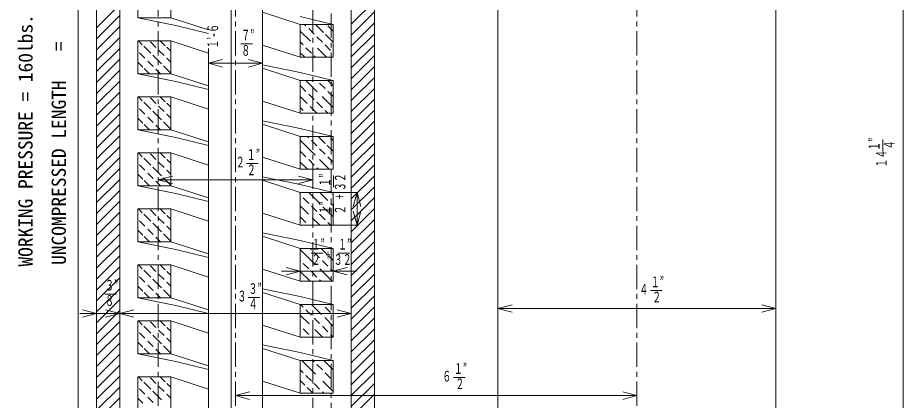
# Model space of a CAD drawing. Units: millimetres, scale not verified. Extents: x -820 to 820, y -580 to 580.
# Drawn here: x -526.8 to -162.6, y -22 to 135.2 of the extents above; entities that cross this region are included whole.
import ezdxf
from ezdxf.enums import TextEntityAlignment as Align

# ---------------------------------------------------------------- set-up
doc = ezdxf.new("R2010")
doc.units = ezdxf.units.MM
doc.header["$LTSCALE"] = 2
doc.linetypes.add('CHAIN1', pattern=[8, 5, -1, 1, -1])
for name, color, linetype, lineweight in [('0-0_0', 3, 'Continuous', 18), ('0-1_芯', 4, 'CHAIN1', 18), ('0-2_寸法', 2, 'Continuous', 18)]:
    doc.layers.add(name, color=color, linetype=linetype, lineweight=lineweight)
doc.styles.add('ＭＳ ゴシック', font='')
doc.styles.get('ＭＳ ゴシック').set_extended_font_data('MS Gothic')

msp = doc.modelspace()

# ---------------------------------------------------------------- linework, layer by layer
at = {"layer": '0-0_0'}
for p, q in [((-426.132, -100.998), (-426.132, 271.386)), ((-494.395, 218.566), (-494.395, -97.347)), ((-484.87, 221.106), (-484.87, -104.649)), ((-389.62, 221.106), (-389.62, -104.649)), ((-380.095, 218.566), (-380.095, -99.887)), ((-329.295, 218.566), (-329.295, -99.887)), ((-214.995, 218.566), (-214.995, -99.887)), ((-389.62, 132.553), (-380.095, 142.078)), ((-494.395, 131.051), (-484.87, 140.576)), ((-494.395, 126.561), (-484.87, 136.086)), ((-448.357, 130.227), (-463.886, 135.219)), ((-410.604, 132.441), (-426.132, 137.433)), ((-410.604, 135.683), (-397.11, 132.441)), ((-389.62, 128.063), (-380.095, 137.588)), ((-494.395, 122.071), (-484.87, 131.596)), ((-461.851, 131.992), (-448.357, 128.75)), ((-397.11, 132.441), (-410.604, 132.441)), ((-410.604, 132.441), (-410.604, 118.947)), ((-408.255, 131.879), (-408.817, 132.441)), ((-401.021, 129.135), (-404.327, 132.441)), ((-397.11, 129.714), (-399.275, 131.879)), ((-389.62, 123.573), (-380.095, 133.098)), ((-406.384, 125.517), (-410.604, 129.738)), ((-404.887, 128.511), (-407.132, 130.756)), ((-397.11, 125.224), (-400.258, 128.372)), ((-389.62, 119.083), (-380.095, 128.608)), ((-494.395, 117.581), (-484.87, 127.106)), ((-475.59, 124.13), (-477.154, 125.694)), ((-469.994, 123.024), (-472.239, 125.269)), ((-466.156, 123.676), (-468.174, 125.694)), ((-448.357, 120.702), (-463.886, 125.694)), ((-410.604, 118.947), (-426.132, 123.939)), ((-409.377, 124.021), (-410.604, 125.247)), ((-401.52, 125.144), (-403.765, 127.389)), ((-398.152, 121.776), (-400.397, 124.021)), ((-389.62, 114.593), (-380.095, 124.118)), ((-494.395, 113.091), (-484.87, 122.616)), ((-474.484, 118.534), (-476.729, 120.779)), ((-472.085, 120.625), (-474.927, 123.467)), ((-466.626, 119.657), (-468.872, 121.902)), ((-463.886, 121.406), (-465.521, 123.041)), ((-448.357, -100.998), (-448.357, 122.513)), ((-408.794, 118.947), (-410.604, 120.757)), ((-406.01, 120.653), (-408.255, 122.898)), ((-399.814, 118.947), (-403.586, 122.719)), ((-494.395, 108.601), (-484.87, 118.126)), ((-475.376, 114.936), (-477.38, 116.939)), ((-471.117, 115.166), (-473.362, 117.412)), ((-467.74, 116.28), (-471.277, 119.817)), ((-463.886, 116.916), (-465.504, 118.534)), ((-404.304, 118.947), (-404.887, 119.531)), ((-389.62, 110.103), (-380.095, 119.628)), ((-494.395, 104.11), (-484.87, 113.635)), ((-472.641, 112.2), (-474.827, 114.386)), ((-468.151, 112.2), (-469.994, 114.044)), ((-463.886, 112.426), (-466.868, 115.408)), ((-410.604, 112.665), (-426.132, 115.892)), ((-410.604, 109.422), (-426.132, 114.414)), ((-389.62, 105.612), (-380.095, 115.137)), ((-477.131, 112.2), (-477.38, 112.449)), ((-448.357, 107.208), (-463.886, 112.2)), ((-410.604, 112.665), (-397.11, 109.422)), ((-397.11, 109.422), (-410.604, 109.422)), ((-410.604, 109.422), (-410.604, 95.929)), ((-403.626, 104.8), (-408.249, 109.422)), ((-397.11, 107.264), (-399.269, 109.422)), ((-389.62, 101.122), (-380.095, 110.647)), ((-494.395, 99.62), (-484.87, 109.145)), ((-461.851, 108.974), (-448.357, 105.731)), ((-408.255, 104.938), (-410.5, 107.183)), ((-400.397, 106.06), (-402.642, 108.306)), ((-389.62, 96.632), (-380.095, 106.157)), ((-494.395, 95.13), (-484.87, 104.655)), ((-475.59, 101.111), (-477.154, 102.675)), ((-469.994, 100.005), (-472.239, 102.25)), ((-466.156, 100.657), (-468.174, 102.675)), ((-448.357, 97.683), (-463.886, 102.675)), ((-407.753, 99.946), (-410.604, 102.797)), ((-404.887, 101.57), (-407.132, 103.815)), ((-397.11, 98.283), (-401.591, 102.765)), ((-397.11, 102.773), (-399.275, 104.938)), ((-494.395, 90.64), (-484.87, 100.165)), ((-472.085, 97.606), (-474.927, 100.449)), ((-466.626, 96.638), (-468.872, 98.883)), ((-463.886, 98.387), (-465.521, 100.022)), ((-410.604, 95.929), (-426.132, 100.921)), ((-403.736, 95.929), (-406.59, 98.783)), ((-401.52, 98.203), (-403.765, 100.448)), ((-389.62, 92.142), (-380.095, 101.667)), ((-494.395, 86.15), (-484.87, 95.675)), ((-474.484, 95.515), (-476.729, 97.76)), ((-467.74, 93.262), (-471.277, 96.799)), ((-463.886, 93.897), (-465.504, 95.515)), ((-409.377, 97.08), (-410.604, 98.307)), ((-408.226, 95.929), (-408.255, 95.958)), ((-399.245, 95.929), (-400.397, 97.08)), ((-389.62, 87.652), (-380.095, 97.177)), ((-494.395, 81.66), (-484.87, 91.185)), ((-475.376, 91.917), (-477.38, 93.921)), ((-472.641, 89.182), (-474.827, 91.368)), ((-471.117, 92.148), (-473.362, 94.393)), ((-463.886, 89.407), (-466.868, 92.389)), ((-410.604, 89.646), (-426.132, 92.873)), ((-410.604, 86.404), (-426.132, 91.396)), ((-389.62, 83.162), (-380.095, 92.687)), ((-477.131, 89.182), (-477.38, 89.43)), ((-468.151, 89.182), (-469.994, 91.025)), ((-448.357, 84.19), (-463.886, 89.182)), ((-410.604, 89.646), (-397.11, 86.404)), ((-389.62, 78.672), (-380.095, 88.197)), ((-494.395, 77.17), (-484.87, 86.695)), ((-461.851, 85.955), (-448.357, 82.712)), ((-397.11, 86.404), (-410.604, 86.404)), ((-410.604, 86.404), (-410.604, 72.91)), ((-404.451, 78.683), (-410.604, 84.836)), ((-407.132, 85.855), (-407.681, 86.404)), ((-403.765, 82.487), (-406.01, 84.732)), ((-400.36, 83.573), (-403.191, 86.404)), ((-397.11, 84.813), (-398.152, 85.855)), ((-494.395, 72.68), (-484.87, 82.205)), ((-408.255, 77.997), (-410.5, 80.242)), ((-400.397, 79.12), (-402.642, 81.365)), ((-397.11, 80.323), (-399.488, 82.701)), ((-389.62, 74.182), (-380.095, 83.707)), ((-494.395, 68.189), (-484.87, 77.714)), ((-475.59, 78.092), (-477.154, 79.657)), ((-472.085, 74.587), (-474.927, 77.43)), ((-469.994, 76.987), (-472.239, 79.232)), ((-466.156, 77.639), (-468.174, 79.657)), ((-463.886, 75.369), (-465.521, 77.003)), ((-448.357, 74.665), (-463.886, 79.657)), ((-410.604, 72.91), (-426.132, 77.902)), ((-404.887, 74.63), (-407.132, 76.875)), ((-398.677, 72.91), (-402.743, 76.975)), ((-397.11, 75.833), (-399.275, 77.997)), ((-389.62, 69.691), (-380.095, 79.216)), ((-494.395, 63.699), (-484.87, 73.224)), ((-474.484, 72.497), (-476.729, 74.742)), ((-467.74, 70.243), (-471.277, 73.78)), ((-466.626, 73.619), (-468.872, 75.864)), ((-407.658, 72.91), (-410.604, 75.856)), ((-403.167, 72.91), (-403.765, 73.507)), ((-389.62, 65.201), (-380.095, 74.726)), ((-475.376, 68.898), (-477.38, 70.902)), ((-471.117, 69.129), (-473.362, 71.374)), ((-463.886, 66.388), (-466.868, 69.371)), ((-463.886, 70.878), (-465.504, 72.497)), ((-410.604, 66.627), (-426.132, 69.854)), ((-389.62, 60.711), (-380.095, 70.236)), ((-494.395, 59.209), (-484.87, 68.734)), ((-477.131, 66.163), (-477.38, 66.412)), ((-472.641, 66.163), (-474.827, 68.349)), ((-468.151, 66.163), (-469.994, 68.006)), ((-448.357, 61.171), (-463.886, 66.163)), ((-410.604, 63.385), (-426.132, 68.377)), ((-410.604, 66.627), (-397.11, 63.385)), ((-389.62, 56.221), (-380.095, 65.746)), ((-494.395, 54.719), (-484.87, 64.244)), ((-461.851, 62.936), (-448.357, 59.694)), ((-397.11, 63.385), (-410.604, 63.385)), ((-410.604, 63.385), (-410.604, 49.891)), ((-410.5, 62.282), (-410.604, 62.386)), ((-402.596, 58.868), (-407.113, 63.385)), ((-399.275, 60.037), (-402.623, 63.385)), ((-397.11, 62.362), (-397.339, 62.591)), ((-494.395, 50.229), (-484.87, 59.754)), ((-407.132, 58.914), (-409.377, 61.159)), ((-397.11, 57.872), (-398.152, 58.914)), ((-389.62, 51.731), (-380.095, 61.256)), ((-494.395, 45.739), (-484.87, 55.264)), ((-475.59, 55.073), (-477.154, 56.638)), ((-469.994, 53.968), (-472.239, 56.213)), ((-466.156, 54.62), (-468.174, 56.638)), ((-448.357, 51.646), (-463.886, 56.638)), ((-410.604, 49.891), (-426.132, 54.883)), ((-407.183, 54.474), (-410.604, 57.895)), ((-403.765, 55.547), (-406.01, 57.792)), ((-397.11, 53.382), (-401.263, 57.535)), ((-389.62, 47.241), (-380.095, 56.766)), ((-474.484, 49.478), (-476.729, 51.723)), ((-472.085, 51.569), (-474.927, 54.411)), ((-466.626, 50.6), (-468.872, 52.845)), ((-463.886, 52.35), (-465.521, 53.985)), ((-408.255, 51.056), (-410.5, 53.301)), ((-402.599, 49.891), (-405.729, 53.021)), ((-400.397, 52.179), (-402.642, 54.424)), ((-398.109, 49.891), (-399.275, 51.056)), ((-389.62, 42.751), (-380.095, 52.276)), ((-494.395, 41.249), (-484.87, 50.774)), ((-475.376, 45.879), (-477.38, 47.883)), ((-471.117, 46.11), (-473.362, 48.355)), ((-467.74, 47.224), (-471.277, 50.761)), ((-463.886, 47.86), (-465.504, 49.478)), ((-407.089, 49.891), (-407.132, 49.934)), ((-389.62, 38.261), (-380.095, 47.786)), ((-494.395, 36.758), (-484.87, 46.283)), ((-472.641, 43.144), (-474.827, 45.33)), ((-468.151, 43.144), (-469.994, 44.988)), ((-463.886, 43.37), (-466.868, 46.352)), ((-410.604, 43.608), (-426.132, 46.835)), ((-410.604, 40.366), (-426.132, 45.358)), ((-494.395, 32.268), (-484.87, 41.793)), ((-477.131, 43.144), (-477.38, 43.393)), ((-448.357, 38.152), (-463.886, 43.144)), ((-410.604, 43.608), (-397.11, 40.366)), ((-397.11, 40.366), (-410.604, 40.366)), ((-410.604, 40.366), (-410.604, 26.872)), ((-406.01, 39.831), (-406.545, 40.366)), ((-399.881, 38.192), (-402.055, 40.366)), ((-397.11, 26.872), (-397.11, 40.366)), ((-389.62, 33.77), (-380.095, 43.295)), ((-494.395, 27.778), (-484.87, 37.303)), ((-461.851, 39.917), (-448.357, 36.675)), ((-404.916, 34.247), (-410.604, 39.935)), ((-402.642, 36.463), (-404.887, 38.709)), ((-397.11, 35.421), (-398.827, 37.138)), ((-389.62, 29.28), (-380.095, 38.805)), ((-494.395, 23.288), (-484.87, 32.813)), ((-475.59, 32.055), (-477.154, 33.619)), ((-469.994, 30.949), (-472.239, 33.194)), ((-466.156, 31.601), (-468.174, 33.619)), ((-448.357, 28.627), (-463.886, 33.619)), ((-410.5, 35.341), (-410.604, 35.445)), ((-407.132, 31.973), (-409.377, 34.218)), ((-399.275, 33.096), (-401.52, 35.341)), ((-389.62, 24.79), (-380.095, 34.315)), ((-472.085, 28.55), (-474.927, 31.392)), ((-466.626, 27.582), (-468.872, 29.827)), ((-463.886, 29.331), (-465.521, 30.966)), ((-410.604, 26.872), (-426.132, 31.864)), ((-406.521, 26.872), (-410.604, 30.955)), ((-403.765, 28.606), (-406.01, 30.851)), ((-397.541, 26.872), (-402.626, 31.958)), ((-397.11, 30.931), (-398.152, 31.973)), ((-389.62, 20.3), (-380.095, 29.825)), ((-494.395, 18.798), (-484.87, 28.323)), ((-474.484, 26.459), (-476.729, 28.704)), ((-467.74, 24.205), (-471.277, 27.742)), ((-463.886, 24.841), (-465.504, 26.459)), ((-410.604, 26.872), (-397.11, 26.872)), ((-402.031, 26.872), (-402.642, 27.483)), ((-494.395, 14.308), (-484.87, 23.833)), ((-475.376, 22.861), (-477.38, 24.864)), ((-472.641, 20.125), (-474.827, 22.311)), ((-471.117, 23.091), (-473.362, 25.337)), ((-468.151, 20.125), (-469.994, 21.969)), ((-463.886, 20.351), (-466.868, 23.333)), ((-410.604, 20.59), (-426.132, 23.817)), ((-410.604, 17.347), (-426.132, 22.339)), ((-389.62, 15.81), (-380.095, 25.335)), ((-494.395, 9.818), (-484.87, 19.343)), ((-477.131, 20.125), (-477.38, 20.374)), ((-448.357, 15.133), (-463.886, 20.125)), ((-410.604, 20.59), (-397.11, 17.347)), ((-389.62, 11.32), (-380.095, 20.845)), ((-494.395, 5.328), (-484.87, 14.853)), ((-461.851, 16.899), (-448.357, 13.656)), ((-397.11, 17.347), (-410.604, 17.347)), ((-410.604, 17.347), (-410.604, 3.854)), ((-409.377, 16.258), (-410.467, 17.347)), ((-406.01, 12.89), (-408.255, 15.135)), ((-401.836, 13.207), (-405.977, 17.347)), ((-398.152, 14.013), (-400.397, 16.258)), ((-389.62, 6.83), (-380.095, 16.355)), ((-406.944, 9.334), (-410.604, 12.994)), ((-402.642, 9.523), (-404.887, 11.768)), ((-397.11, 8.481), (-400.564, 11.935)), ((-389.62, 2.34), (-380.095, 11.865)), ((-494.395, 0.837), (-484.87, 10.362)), ((-475.59, 9.036), (-477.154, 10.6)), ((-472.085, 5.531), (-474.927, 8.374)), ((-469.994, 7.93), (-472.239, 10.175)), ((-466.156, 8.582), (-468.174, 10.6)), ((-463.886, 6.312), (-465.521, 7.947)), ((-448.357, 5.608), (-463.886, 10.6)), ((-410.604, 3.854), (-426.132, 8.846)), ((-410.5, 8.4), (-410.604, 8.504)), ((-399.275, 6.155), (-401.52, 8.4)), ((-389.62, -2.151), (-380.095, 7.374)), ((-494.395, -3.653), (-484.87, 5.872)), ((-474.484, 3.44), (-476.729, 5.685)), ((-467.74, 1.187), (-471.277, 4.724)), ((-466.626, 4.563), (-468.872, 6.808)), ((-410.443, 3.854), (-410.604, 4.014)), ((-407.132, 5.033), (-409.377, 7.278)), ((-405.953, 3.854), (-406.01, 3.91)), ((-401.463, 3.854), (-404.654, 7.045)), ((-397.11, 3.991), (-398.152, 5.033)), ((-494.395, -8.143), (-484.87, 1.382)), ((-475.376, -0.158), (-477.38, 1.846)), ((-471.117, 0.073), (-473.362, 2.318)), ((-463.886, -2.668), (-466.868, 0.314)), ((-463.886, 1.822), (-465.504, 3.44)), ((-410.604, -2.429), (-426.132, 0.798)), ((-389.62, -6.641), (-380.095, 2.884)), ((-494.395, -12.633), (-484.87, -3.108)), ((-477.131, -2.893), (-477.38, -2.645)), ((-472.641, -2.893), (-474.827, -0.707)), ((-468.151, -2.893), (-469.994, -1.05)), ((-448.357, -7.885), (-463.886, -2.893)), ((-410.604, -5.671), (-426.132, -0.679)), ((-410.604, -2.429), (-397.11, -5.671)), ((-389.62, -11.131), (-380.095, -1.606)), ((-461.851, -6.12), (-448.357, -9.363)), ((-397.11, -5.671), (-410.604, -5.671)), ((-410.604, -5.671), (-410.604, -19.165)), ((-404.277, -11.293), (-409.899, -5.671)), ((-404.887, -6.193), (-405.408, -5.671)), ((-397.11, -9.48), (-400.918, -5.671)), ((-389.62, -15.621), (-380.095, -6.096)), ((-494.395, -17.123), (-484.87, -7.598)), ((-409.377, -10.683), (-410.604, -9.456)), ((-401.52, -9.56), (-403.765, -7.315)), ((-398.152, -12.928), (-400.397, -10.683)), ((-389.62, -20.111), (-380.095, -10.586)), ((-494.395, -21.613), (-484.87, -12.088)), ((-475.59, -13.983), (-477.154, -12.418)), ((-469.994, -15.088), (-472.239, -12.843)), ((-466.156, -14.436), (-468.174, -12.418)), ((-448.357, -17.41), (-463.886, -12.418)), ((-410.604, -19.165), (-426.132, -14.173)), ((-408.767, -15.783), (-410.604, -13.947)), ((-406.01, -14.05), (-408.255, -11.805)), ((-397.11, -18.46), (-401.334, -14.236)), ((-494.395, -26.103), (-484.87, -16.578)), ((-474.484, -19.578), (-476.729, -17.333)), ((-472.085, -17.488), (-474.927, -14.645)), ((-466.626, -18.456), (-468.872, -16.211)), ((-463.886, -16.706), (-465.521, -15.072)), ((-405.385, -19.165), (-407.786, -16.764)), ((-402.642, -17.418), (-404.887, -15.173)), ((-389.62, -24.601), (-380.095, -15.076)), ((-494.395, -30.593), (-484.87, -21.068)), ((-475.376, -23.177), (-477.38, -21.173)), ((-471.117, -22.946), (-473.362, -20.701)), ((-467.74, -21.832), (-471.277, -18.295)), ((-463.886, -21.197), (-465.504, -19.578)), ((-410.5, -18.541), (-410.604, -18.437)), ((-400.895, -19.165), (-401.52, -18.541)), ((-389.62, -29.091), (-380.095, -19.566))]:
    msp.add_line(p, q, dxfattribs=at)
for points in [[(-461.851, 131.992), (-477.38, 135.219), (-463.886, 135.219), (-463.886, 148.713), (-477.38, 148.713), (-477.38, 135.219)], [(-410.604, 118.947), (-397.11, 118.947), (-397.11, 132.441)], [(-461.851, 108.974), (-477.38, 112.2), (-463.886, 112.2), (-463.886, 125.694), (-477.38, 125.694), (-477.38, 112.2)], [(-410.604, 95.929), (-397.11, 95.929), (-397.11, 109.422)], [(-461.851, 85.955), (-477.38, 89.182), (-463.886, 89.182), (-463.886, 102.675), (-477.38, 102.675), (-477.38, 89.182)], [(-410.604, 72.91), (-397.11, 72.91), (-397.11, 86.404)], [(-461.851, 62.936), (-477.38, 66.163), (-463.886, 66.163), (-463.886, 79.657), (-477.38, 79.657), (-477.38, 66.163)], [(-410.604, 49.891), (-397.11, 49.891), (-397.11, 63.385)], [(-461.851, 39.917), (-477.38, 43.144), (-463.886, 43.144), (-463.886, 56.638), (-477.38, 56.638), (-477.38, 43.144)], [(-461.851, 16.899), (-477.38, 20.125), (-463.886, 20.125), (-463.886, 33.619), (-477.38, 33.619), (-477.38, 20.125)], [(-410.604, 3.854), (-397.11, 3.854), (-397.11, 17.347)], [(-461.851, -6.12), (-477.38, -2.893), (-463.886, -2.893), (-463.886, 10.6), (-477.38, 10.6), (-477.38, -2.893)], [(-410.604, -19.165), (-397.11, -19.165), (-397.11, -5.671)], [(-461.851, -29.139), (-477.38, -25.912), (-463.886, -25.912), (-463.886, -12.418), (-477.38, -12.418), (-477.38, -25.912)]]:
    msp.add_lwpolyline(points, dxfattribs=at)
at = {"layer": '0-1_芯'}
for p, q in [((-468.995, 417.665), (-468.995, -106.715)), ((-437.245, 417.665), (-437.245, -255.436)), ((-272.145, 417.665), (-272.145, -146.702)), ((-405.495, 218.915), (-405.495, -95.329)), ((-397.904, 216.949), (-397.904, -93.659))]:
    msp.add_line(p, q, dxfattribs=at)
at = {"layer": '0-2_寸法'}
for p, q in [((-439.028, -203.233), (-439.028, 403.322)), ((-162.573, 398.242), (-162.573, -370.079)), ((-501.985, -89.092), (-501.985, 212.533)), ((-435.007, 124.451), (-430.198, 124.451)), ((-448.357, 116.497), (-442.562, 118.05)), ((-426.132, 116.497), (-431.928, 118.05)), ((-448.357, 116.497), (-426.132, 116.497)), ((-448.357, 116.497), (-442.562, 114.944)), ((-426.132, 116.497), (-431.928, 114.944)), ((-170.936, 80.397), (-170.936, 85.206)), ((-432.728, 75.336), (-427.919, 75.336)), ((-468.995, 68.582), (-463.199, 70.135)), ((-405.495, 68.582), (-411.29, 70.135)), ((-396.887, 65.572), (-396.887, 70.381)), ((-468.995, 68.582), (-405.495, 68.582)), ((-468.995, 68.582), (-463.199, 67.029)), ((-405.495, 68.582), (-411.29, 67.029)), ((-387.255, 63.385), (-388.808, 57.589)), ((-387.255, 63.385), (-385.702, 57.589)), ((-396.887, 54.235), (-396.887, 59.044)), ((-387.255, 49.891), (-385.702, 55.687)), ((-406.089, 38.488), (-401.28, 38.488)), ((-395.199, 38.488), (-390.39, 38.488)), ((-387.485, 31.026), (-418.342, 31.026)), ((-410.604, 31.026), (-416.399, 32.579)), ((-410.604, 31.026), (-416.399, 29.473)), ((-397.11, 31.026), (-391.314, 32.579)), ((-397.11, 31.026), (-391.314, 29.473)), ((-266.585, 23.029), (-261.776, 23.029)), ((-491.044, 21.641), (-486.235, 21.641)), ((-432.034, 20.263), (-427.225, 20.263)), ((-494.395, 13.63), (-500.19, 15.183)), ((-490.665, 12.077), (-479.074, 15.183)), ((-490.665, 15.183), (-479.074, 12.077)), ((-389.62, 13.63), (-395.415, 15.183)), ((-329.295, 15.685), (-323.499, 17.238)), ((-329.295, 15.685), (-214.995, 15.685)), ((-329.295, 15.685), (-323.499, 14.132)), ((-214.995, 15.685), (-220.79, 17.238)), ((-214.995, 15.685), (-220.79, 14.132)), ((-501.301, 13.63), (-389.62, 13.63)), ((-494.395, 13.63), (-500.19, 12.077)), ((-389.62, 13.63), (-395.415, 12.077)), ((-347.569, -12.61), (-342.76, -12.61)), ((-437.245, -20.094), (-431.449, -18.541)), ((-437.245, -20.094), (-272.145, -20.094)), ((-437.245, -20.094), (-431.449, -21.647)), ((-272.145, -20.094), (-277.94, -18.541)), ((-272.145, -20.094), (-277.94, -21.647))]:
    msp.add_line(p, q, dxfattribs=at)
for points in [[(-397.205, 63.385), (-387.255, 63.385), (-387.255, 49.891)], [(-397.11, 49.891), (-387.255, 49.891), (-388.808, 55.687)]]:
    msp.add_lwpolyline(points, dxfattribs=at)

# ---------------------------------------------------------------- texts
at = {"layer": '0-2_寸法', "style": 'ＭＳ ゴシック'}
for s, p in [('WORKING PRESSURE = 160lbs.', (-518.938, 32.922)), ('UNCOMPRESSED LENGTH   =', (-505.243, 33.618))]:
    msp.add_text(s, height=5.865, rotation=90, dxfattribs=at).set_placement(p, align=Align.BOTTOM_LEFT)
at = {"layer": '0-2_寸法', "style": 'ＭＳ ゴシック', "width": 0.6}
for s, p in [('１’-６', (-443.084, 122.495)), ('１”', (-171.028, 80.526)), ('４', (-164.811, 81.054)), ('１４', (-168.054, 73.592)), ('１”', (-396.98, 65.701)), ('３２', (-390.701, 63.921)), ('+', (-390.935, 60.717)), ('１”', (-396.98, 54.364)), ('２', (-390.701, 54.384))]:
    msp.add_text(s, height=4.399, rotation=90, dxfattribs=at).set_placement(p, align=Align.BOTTOM_LEFT)
for s, p in [('７”', (-434.878, 124.544)), ('８', (-434.858, 118.265)), ('１”', (-432.599, 75.429)), ('２', (-437.141, 72.341)), ('２', (-432.58, 69.151)), ('１”', (-405.96, 38.58)), ('１”', (-395.07, 38.58)), ('２', (-405.941, 32.302)), ('+', (-400.126, 34.192)), ('３２', (-396.85, 32.302)), ('３”', (-490.915, 21.734)), ('３”', (-431.905, 20.355)), ('４', (-271.2, 20.011)), ('１”', (-266.456, 23.121)), ('３', (-436.446, 17.267)), ('２', (-265.852, 16.883)), ('８', (-490.895, 15.456)), ('４', (-431.885, 14.077)), ('１”', (-347.44, -12.518)), ('６', (-352.183, -15.628)), ('２', (-346.836, -18.756))]:
    msp.add_text(s, height=4.399, dxfattribs=at).set_placement(p, align=Align.BOTTOM_LEFT)

doc.saveas('drawing.dxf')
